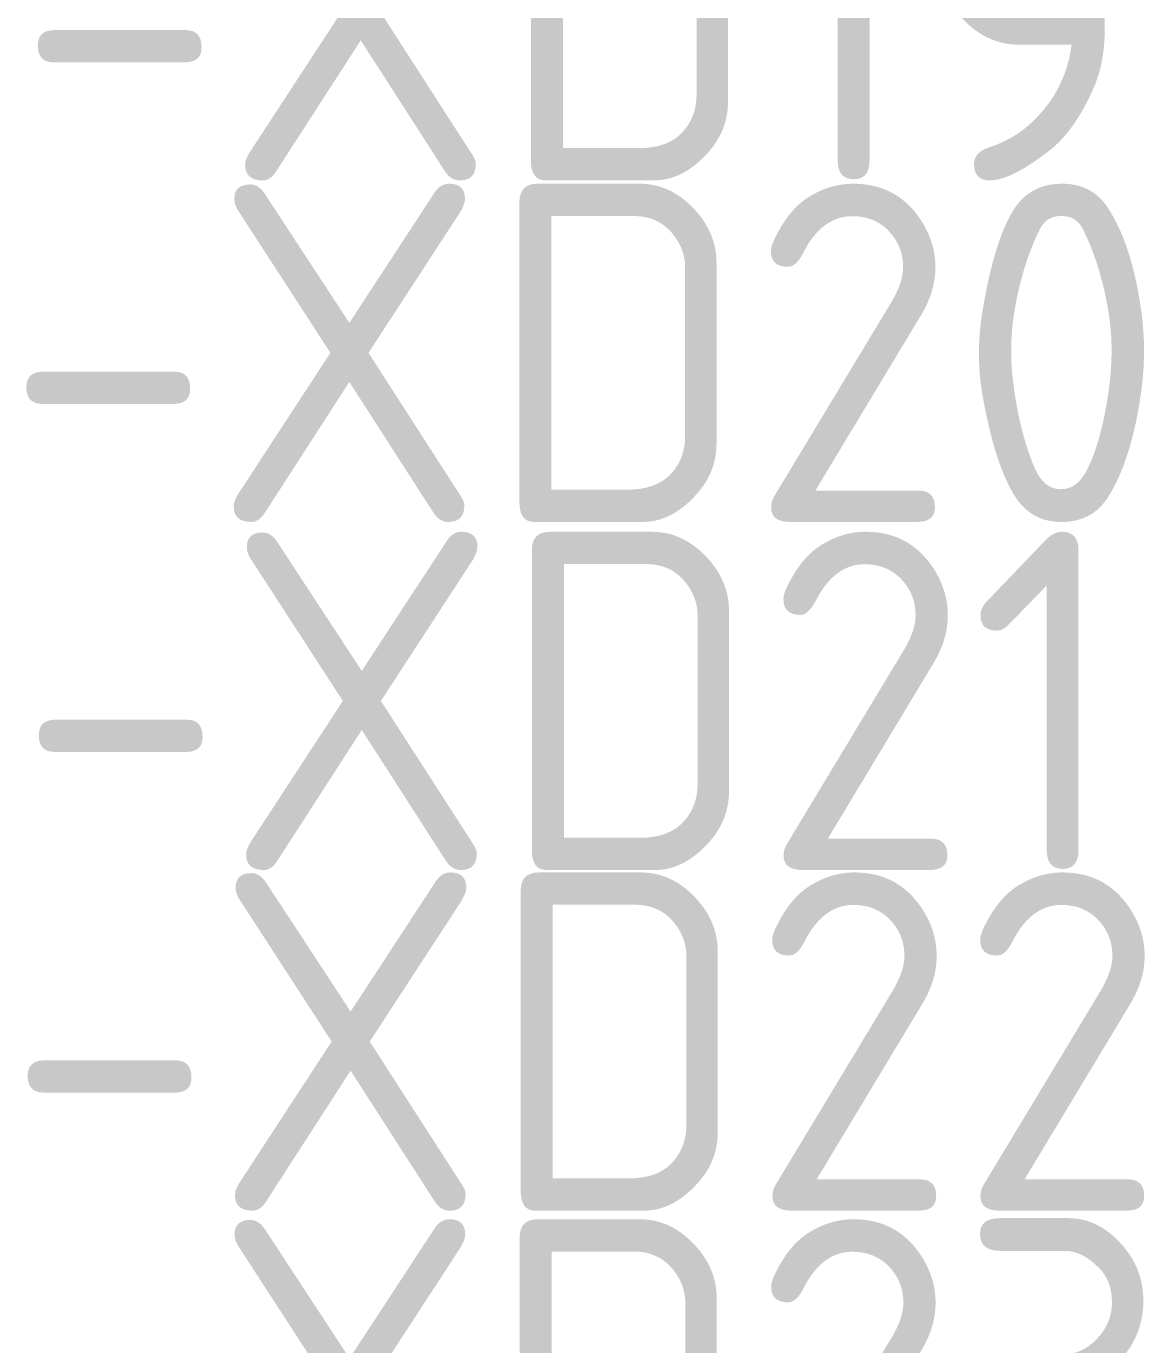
# Model space of a CAD drawing. Header units: millimetres. Extents: x 1880 to 4113, y 771 to 2990.
# Drawn here: x 3634.6 to 3700.7, y 2338.2 to 2416.1 of the extents above; entities that cross this region are included whole.
import ezdxf

# ---------------------------------------------------------------- set-up
doc = ezdxf.new("R2010")
doc.units = ezdxf.units.MM
doc.layers.add('000-PI_TEXT', color=7, linetype='Continuous')
doc.styles.add('PI0', font='isocpeur.ttf', dxfattribs={"width": 0.9})

msp = doc.modelspace()

# ---------------------------------------------------------------- texts
at = {"layer": '000-PI_TEXT', "color": 0, "linetype": 'ByBlock', "lineweight": 0, "style": 'PI0', "width": 0.9}
for s, p in [('-XD19', (3633.967, 2407.031)), ('-XD20', (3633.291, 2386.834)), ('-XD21', (3634.026, 2366.253)), ('-XD22', (3633.366, 2346.11)), ('-XD23', (3633.303, 2325.603))]:
    msp.add_text(s, height=20, dxfattribs=at).set_placement(p)

doc.saveas('drawing.dxf')
